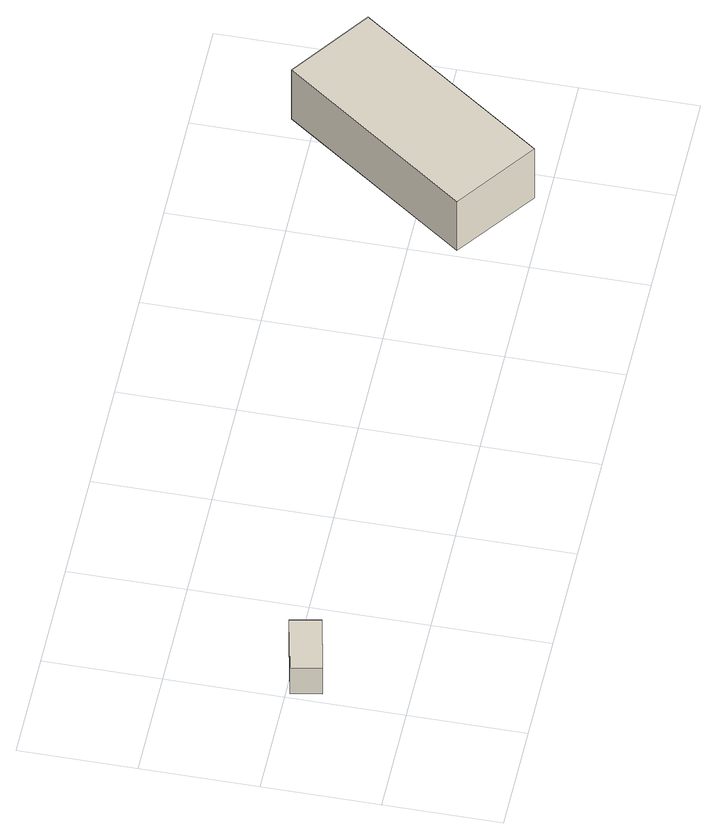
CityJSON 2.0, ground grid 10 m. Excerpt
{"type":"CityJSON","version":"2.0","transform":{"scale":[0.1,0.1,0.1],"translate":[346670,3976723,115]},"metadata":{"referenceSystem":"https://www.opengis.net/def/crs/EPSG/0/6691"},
"CityObjects":{
"building1":{"type":"Building","attributes":{"measuredHeight":3},"geometry":[{"type":"Solid","lod":"1","boundaries":[[[[0,1,2,3]],[[2,4,5,3]],[[1,6,4,2]],[[0,7,6,1]],[[3,5,7,0]],[[4,6,7,5]]]]}]},
"building2":{"type":"Building","attributes":{"measuredHeight":7.4},"geometry":[{"type":"Solid","lod":"1","boundaries":[[[[8,9,10,11]],[[10,12,13,11]],[[9,14,12,10]],[[8,15,14,9]],[[11,13,15,8]],[[12,14,15,13]]]]}]}
},
"vertices":[
[57,108,7],[62,82,7],[10,71,7],[5,97,7],[10,71,37],[5,97,37],[62,82,37],[57,108,37],
[650,163,52],[535,3,52],[466,53,52],[581,212,52],[466,53,110],[581,212,110],[535,3,110],[650,163,110]
]}
